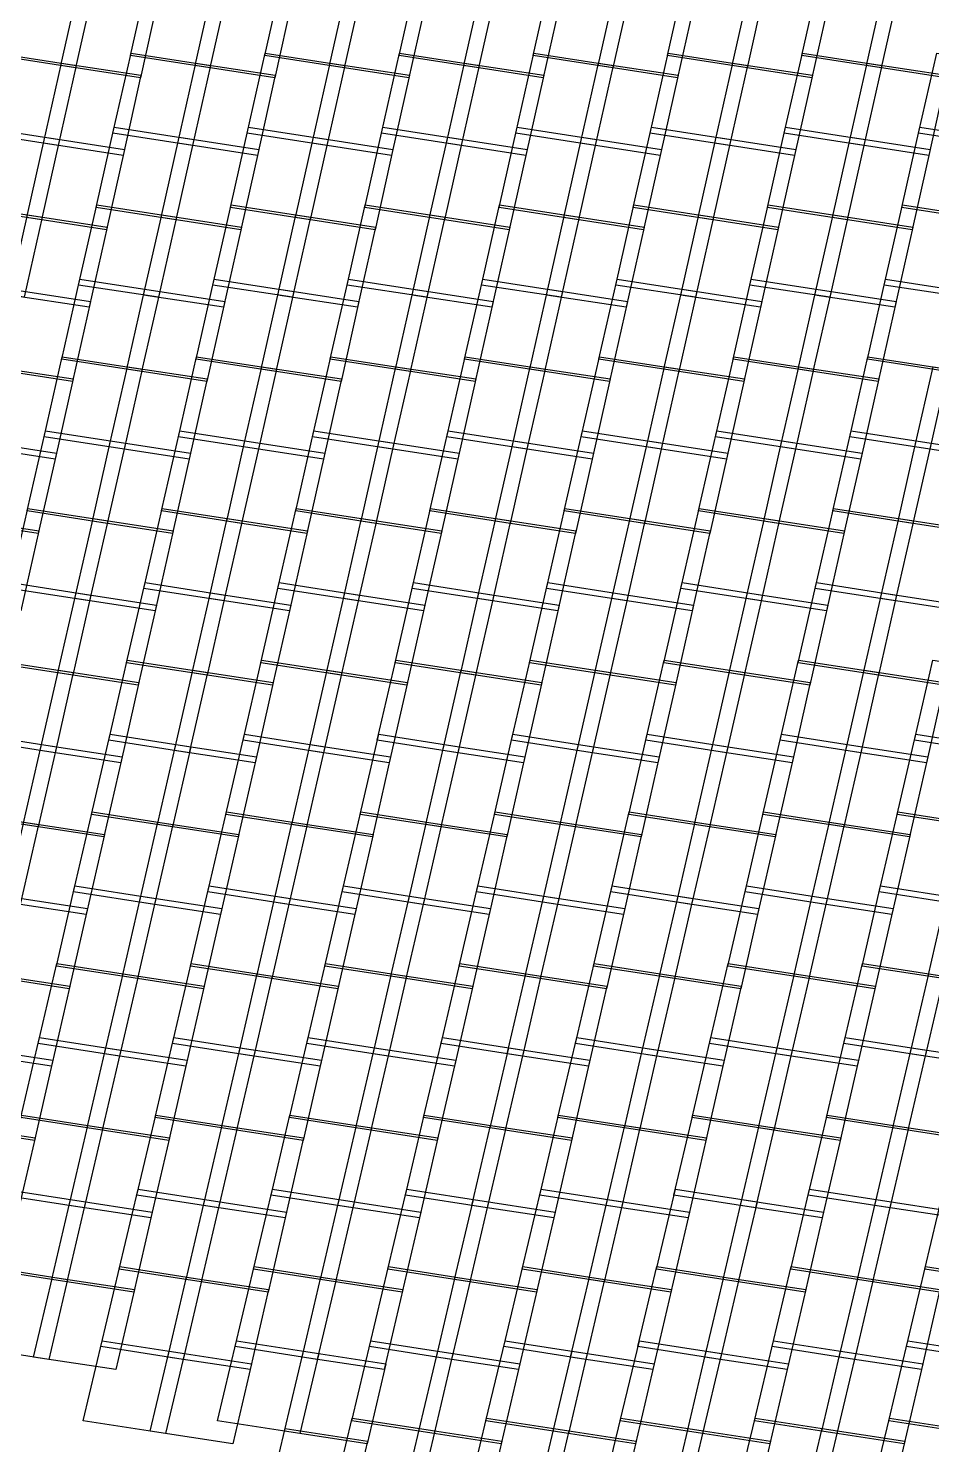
# Model space of a CAD drawing. Header units: metres. Extents: x -83.3 to -29.5, y -56.4 to 14.4.
# Drawn here: x -74.63 to -67.53, y -16.82 to -5.68 of the extents above; entities that cross this region are included whole.
import ezdxf

# ---------------------------------------------------------------- set-up
doc = ezdxf.new("R2010")
doc.units = ezdxf.units.M

msp = doc.modelspace()

# ---------------------------------------------------------------- linework, layer by layer
at = {"layer": 'Layer__irs_1c_south_america_shp'}
for points in [[(-74.74411, -5.26332), (-74.12, -5.35965), (-74.26111, -5.98979), (-74.88586, -5.89333), (-74.74411, -5.26332)], [(-74.23535, -5.34189), (-73.61108, -5.43769), (-73.75168, -6.06788), (-74.37662, -5.97201), (-74.23535, -5.34189)], [(-73.68838, -5.26332), (-73.06427, -5.35965), (-73.20538, -5.98979), (-73.83014, -5.89333), (-73.68838, -5.26332)], [(-73.17963, -5.34189), (-72.55536, -5.43769), (-72.69595, -6.06788), (-73.32089, -5.97201), (-73.17963, -5.34189)], [(-72.63266, -5.26332), (-72.00854, -5.35965), (-72.14966, -5.98979), (-72.77441, -5.89333), (-72.63266, -5.26332)], [(-72.1239, -5.34189), (-71.49963, -5.43769), (-71.64023, -6.06788), (-72.26517, -5.97201), (-72.1239, -5.34189)], [(-71.57693, -5.26332), (-70.95282, -5.35965), (-71.09393, -5.98979), (-71.71869, -5.89333), (-71.57693, -5.26332)], [(-71.06818, -5.34189), (-70.44391, -5.43769), (-70.5845, -6.06788), (-71.20944, -5.97201), (-71.06818, -5.34189)], [(-70.52121, -5.26332), (-69.89709, -5.35965), (-70.03821, -5.98979), (-70.66296, -5.89333), (-70.52121, -5.26332)], [(-70.01245, -5.34189), (-69.38818, -5.43769), (-69.52878, -6.06788), (-70.15372, -5.97201), (-70.01245, -5.34189)], [(-69.46552, -5.26332), (-68.8414, -5.35965), (-68.98251, -5.98979), (-69.60727, -5.89333), (-69.46552, -5.26332)], [(-68.95676, -5.34189), (-68.33249, -5.43769), (-68.47308, -6.06788), (-69.09802, -5.97201), (-68.95676, -5.34189)], [(-68.40979, -5.26332), (-67.78567, -5.35965), (-67.92679, -5.98979), (-68.55154, -5.89333), (-68.40979, -5.26332)], [(-67.90103, -5.34189), (-67.27676, -5.43769), (-67.41736, -6.06788), (-68.0423, -5.97201), (-67.90103, -5.34189)], [(-74.88141, -5.87348), (-74.25668, -5.96993), (-74.39804, -6.60005), (-75.0235, -6.50346), (-74.88141, -5.87348)], [(-73.82568, -5.87348), (-73.20096, -5.96993), (-73.34232, -6.60005), (-73.96777, -6.50346), (-73.82568, -5.87348)], [(-72.76996, -5.87348), (-72.14523, -5.96993), (-72.28659, -6.60005), (-72.91205, -6.50346), (-72.76996, -5.87348)], [(-71.71423, -5.87348), (-71.08951, -5.96993), (-71.23087, -6.60005), (-71.85632, -6.50346), (-71.71423, -5.87348)], [(-70.65851, -5.87348), (-70.03378, -5.96993), (-70.17514, -6.60005), (-70.8006, -6.50346), (-70.65851, -5.87348)], [(-69.60281, -5.87348), (-68.97809, -5.96993), (-69.11945, -6.60005), (-69.7449, -6.50346), (-69.60281, -5.87348)], [(-68.54709, -5.87348), (-67.92236, -5.96993), (-68.06372, -6.60005), (-68.68918, -6.50346), (-68.54709, -5.87348)], [(-67.49136, -5.87348), (-66.86664, -5.96993), (-67.008, -6.60005), (-67.63345, -6.50346), (-67.49136, -5.87348)], [(-74.37216, -5.95215), (-73.74722, -6.04803), (-73.888, -6.67821), (-74.51364, -6.58226), (-74.37216, -5.95215)], [(-73.31644, -5.95215), (-72.6915, -6.04803), (-72.83228, -6.67821), (-73.45792, -6.58226), (-73.31644, -5.95215)], [(-72.26071, -5.95215), (-71.63577, -6.04803), (-71.77655, -6.67821), (-72.40219, -6.58226), (-72.26071, -5.95215)], [(-71.20499, -5.95215), (-70.58005, -6.04803), (-70.72083, -6.67821), (-71.34647, -6.58226), (-71.20499, -5.95215)], [(-70.14926, -5.95215), (-69.52432, -6.04803), (-69.6651, -6.67821), (-70.29074, -6.58226), (-70.14926, -5.95215)], [(-69.09357, -5.95215), (-68.46863, -6.04803), (-68.60941, -6.67821), (-69.23505, -6.58226), (-69.09357, -5.95215)], [(-68.03784, -5.95215), (-67.4129, -6.04803), (-67.55368, -6.67821), (-68.17932, -6.58226), (-68.03784, -5.95215)], [(-75.013, -6.45706), (-74.3876, -6.55363), (-74.52917, -7.18373), (-75.15536, -7.087), (-75.013, -6.45706)], [(-73.95728, -6.45706), (-73.33188, -6.55363), (-73.47345, -7.18373), (-74.09964, -7.087), (-73.95728, -6.45706)], [(-72.90155, -6.45706), (-72.27615, -6.55363), (-72.41772, -7.18373), (-73.04391, -7.087), (-72.90155, -6.45706)], [(-71.84583, -6.45706), (-71.22043, -6.55363), (-71.362, -7.18373), (-71.98819, -7.087), (-71.84583, -6.45706)], [(-70.7901, -6.45706), (-70.1647, -6.55363), (-70.30627, -7.18373), (-70.93246, -7.087), (-70.7901, -6.45706)], [(-69.73441, -6.45706), (-69.10901, -6.55363), (-69.25058, -7.18373), (-69.87677, -7.087), (-69.73441, -6.45706)], [(-68.67868, -6.45706), (-68.05328, -6.55363), (-68.19485, -7.18373), (-68.82104, -7.087), (-68.67868, -6.45706)], [(-67.62296, -6.45706), (-66.99756, -6.55363), (-67.13913, -7.18373), (-67.76532, -7.087), (-67.62296, -6.45706)], [(-74.5032, -6.53584), (-73.87759, -6.6318), (-74.01852, -7.26195), (-74.64493, -7.16592), (-74.5032, -6.53584)], [(-73.44748, -6.53584), (-72.82187, -6.6318), (-72.9628, -7.26195), (-73.5892, -7.16592), (-73.44748, -6.53584)], [(-72.39175, -6.53584), (-71.76614, -6.6318), (-71.90707, -7.26195), (-72.53348, -7.16592), (-72.39175, -6.53584)], [(-71.33603, -6.53584), (-70.71042, -6.6318), (-70.85135, -7.26195), (-71.47775, -7.16592), (-71.33603, -6.53584)], [(-70.2803, -6.53584), (-69.65469, -6.6318), (-69.79562, -7.26195), (-70.42203, -7.16592), (-70.2803, -6.53584)], [(-69.22461, -6.53584), (-68.599, -6.6318), (-68.73993, -7.26195), (-69.36633, -7.16592), (-69.22461, -6.53584)], [(-68.16888, -6.53584), (-67.54327, -6.6318), (-67.6842, -7.26195), (-68.31061, -7.16592), (-68.16888, -6.53584)], [(-75.15088, -7.06714), (-74.52472, -7.16387), (-74.6665, -7.7939), (-75.29352, -7.69701), (-75.15088, -7.06714)], [(-74.09515, -7.06714), (-73.46899, -7.16387), (-73.61078, -7.7939), (-74.23779, -7.69701), (-74.09515, -7.06714)], [(-73.03943, -7.06714), (-72.41327, -7.16387), (-72.55505, -7.7939), (-73.18207, -7.69701), (-73.03943, -7.06714)], [(-71.9837, -7.06714), (-71.35754, -7.16387), (-71.49933, -7.7939), (-72.12634, -7.69701), (-71.9837, -7.06714)], [(-70.92798, -7.06714), (-70.30182, -7.16387), (-70.4436, -7.7939), (-71.07062, -7.69701), (-70.92798, -7.06714)], [(-69.87228, -7.06714), (-69.24612, -7.16387), (-69.38791, -7.7939), (-70.01492, -7.69701), (-69.87228, -7.06714)], [(-68.81656, -7.06714), (-68.1904, -7.16387), (-68.33218, -7.7939), (-68.9592, -7.69701), (-68.81656, -7.06714)], [(-67.76083, -7.06714), (-67.13467, -7.16387), (-67.27646, -7.7939), (-67.90347, -7.69701), (-67.76083, -7.06714)], [(-74.64044, -7.14606), (-74.01407, -7.24209), (-74.15515, -7.8722), (-74.78241, -7.77606), (-74.64044, -7.14606)], [(-73.58472, -7.14606), (-72.95834, -7.24209), (-73.09943, -7.8722), (-73.72668, -7.77606), (-73.58472, -7.14606)], [(-72.52899, -7.14606), (-71.90262, -7.24209), (-72.0437, -7.8722), (-72.67096, -7.77606), (-72.52899, -7.14606)], [(-71.47327, -7.14606), (-70.84689, -7.24209), (-70.98798, -7.8722), (-71.61523, -7.77606), (-71.47327, -7.14606)], [(-70.41754, -7.14606), (-69.79117, -7.24209), (-69.93225, -7.8722), (-70.55951, -7.77606), (-70.41754, -7.14606)], [(-69.36185, -7.14606), (-68.73547, -7.24209), (-68.87656, -7.8722), (-69.50381, -7.77606), (-69.36185, -7.14606)], [(-68.30612, -7.14606), (-67.67975, -7.24209), (-67.82083, -7.8722), (-68.44809, -7.77606), (-68.30612, -7.14606)], [(-74.22729, -7.65062), (-73.60034, -7.74749), (-73.7424, -8.3775), (-74.3703, -8.28044), (-74.22729, -7.65062)], [(-73.17157, -7.65062), (-72.54462, -7.74749), (-72.68668, -8.3775), (-73.31458, -8.28044), (-73.17157, -7.65062)], [(-72.11584, -7.65062), (-71.48889, -7.74749), (-71.63095, -8.3775), (-72.25885, -8.28044), (-72.11584, -7.65062)], [(-71.06012, -7.65062), (-70.43317, -7.74749), (-70.57523, -8.3775), (-71.20312, -8.28044), (-71.06012, -7.65062)], [(-70.00442, -7.65062), (-69.37747, -7.74749), (-69.51953, -8.3775), (-70.14743, -8.28044), (-70.00442, -7.65062)], [(-68.9487, -7.65062), (-68.32175, -7.74749), (-68.46381, -8.3775), (-69.09171, -8.28044), (-68.9487, -7.65062)], [(-67.89297, -7.65062), (-67.26602, -7.74749), (-67.40808, -8.3775), (-68.03598, -8.28044), (-67.89297, -7.65062)], [(-74.77197, -7.72965), (-74.14478, -7.82579), (-74.28604, -8.45588), (-74.91422, -8.35963), (-74.77197, -7.72965)], [(-73.71625, -7.72965), (-73.08905, -7.82579), (-73.23032, -8.45588), (-73.85849, -8.35963), (-73.71625, -7.72965)], [(-72.66052, -7.72965), (-72.03333, -7.82579), (-72.17459, -8.45588), (-72.80276, -8.35963), (-72.66052, -7.72965)], [(-71.6048, -7.72965), (-70.9776, -7.82579), (-71.11887, -8.45588), (-71.74704, -8.35963), (-71.6048, -7.72965)], [(-70.54907, -7.72965), (-69.92187, -7.82579), (-70.06314, -8.45588), (-70.69131, -8.35963), (-70.54907, -7.72965)], [(-69.49338, -7.72965), (-68.86618, -7.82579), (-69.00745, -8.45588), (-69.63562, -8.35963), (-69.49338, -7.72965)], [(-68.43765, -7.72965), (-67.81046, -7.82579), (-67.95172, -8.45588), (-68.57989, -8.35963), (-68.43765, -7.72965)], [(-74.9097, -8.33978), (-74.28159, -8.43603), (-74.42313, -9.06607), (-75.05228, -8.96969), (-74.9097, -8.33978)], [(-74.36578, -8.2606), (-73.73791, -8.35764), (-73.88028, -8.98758), (-74.50916, -8.89036), (-74.36578, -8.2606)], [(-73.85397, -8.33978), (-73.22586, -8.43603), (-73.3674, -9.06607), (-73.99655, -8.96969), (-73.85397, -8.33978)], [(-73.31006, -8.2606), (-72.68219, -8.35764), (-72.82455, -8.98758), (-73.45343, -8.89036), (-73.31006, -8.2606)], [(-72.79825, -8.33978), (-72.17014, -8.43603), (-72.31168, -9.06607), (-72.94083, -8.96969), (-72.79825, -8.33978)], [(-72.25433, -8.2606), (-71.62646, -8.35764), (-71.76883, -8.98758), (-72.39771, -8.89036), (-72.25433, -8.2606)], [(-71.74252, -8.33978), (-71.11441, -8.43603), (-71.25595, -9.06607), (-71.8851, -8.96969), (-71.74252, -8.33978)], [(-71.19861, -8.2606), (-70.57074, -8.35764), (-70.7131, -8.98758), (-71.34198, -8.89036), (-71.19861, -8.2606)], [(-70.6868, -8.33978), (-70.05869, -8.43603), (-70.20023, -9.06607), (-70.82938, -8.96969), (-70.6868, -8.33978)], [(-70.14291, -8.2606), (-69.51505, -8.35764), (-69.65741, -8.98758), (-70.28629, -8.89036), (-70.14291, -8.2606)], [(-69.6311, -8.33978), (-69.00299, -8.43603), (-69.14453, -9.06607), (-69.77368, -8.96969), (-69.6311, -8.33978)], [(-69.08719, -8.2606), (-68.45932, -8.35764), (-68.60168, -8.98758), (-69.23056, -8.89036), (-69.08719, -8.2606)], [(-68.57538, -8.33978), (-67.94727, -8.43603), (-68.08881, -9.06607), (-68.71796, -8.96969), (-68.57538, -8.33978)], [(-68.03146, -8.2606), (-67.40359, -8.35764), (-67.54596, -8.98758), (-68.17484, -8.89036), (-68.03146, -8.2606)], [(-67.51965, -8.33978), (-66.89154, -8.43603), (-67.03308, -9.06607), (-67.66223, -8.96969), (-67.51965, -8.33978)], [(-74.49857, -8.84396), (-73.86978, -8.94118), (-74.01245, -9.57109), (-74.64233, -9.47367), (-74.49857, -8.84396)], [(-73.44284, -8.84396), (-72.81406, -8.94118), (-72.95673, -9.57109), (-73.58661, -9.47367), (-73.44284, -8.84396)], [(-72.38712, -8.84396), (-71.75833, -8.94118), (-71.901, -9.57109), (-72.53088, -9.47367), (-72.38712, -8.84396)], [(-71.33139, -8.84396), (-70.70261, -8.94118), (-70.84528, -9.57109), (-71.47516, -9.47367), (-71.33139, -8.84396)], [(-70.2757, -8.84396), (-69.64691, -8.94118), (-69.78958, -9.57109), (-70.41946, -9.47367), (-70.2757, -8.84396)], [(-69.21997, -8.84396), (-68.59119, -8.94118), (-68.73386, -9.57109), (-69.36374, -9.47367), (-69.21997, -8.84396)], [(-68.16425, -8.84396), (-67.53546, -8.94118), (-67.67813, -9.57109), (-68.30801, -9.47367), (-68.16425, -8.84396)], [(-75.04175, -8.92329), (-74.41269, -9.01965), (-74.55447, -9.64966), (-75.18463, -9.55317), (-75.04175, -8.92329)], [(-73.98602, -8.92329), (-73.35696, -9.01965), (-73.49875, -9.64966), (-74.12891, -9.55317), (-73.98602, -8.92329)], [(-72.9303, -8.92329), (-72.30124, -9.01965), (-72.44302, -9.64966), (-73.07318, -9.55317), (-72.9303, -8.92329)], [(-71.87457, -8.92329), (-71.24551, -9.01965), (-71.3873, -9.64966), (-72.01746, -9.55317), (-71.87457, -8.92329)], [(-70.81885, -8.92329), (-70.18979, -9.01965), (-70.33157, -9.64966), (-70.96173, -9.55317), (-70.81885, -8.92329)], [(-69.76315, -8.92329), (-69.13409, -9.01965), (-69.27588, -9.64966), (-69.90604, -9.55317), (-69.76315, -8.92329)], [(-68.70743, -8.92329), (-68.07837, -9.01965), (-68.22015, -9.64966), (-68.85031, -9.55317), (-68.70743, -8.92329)], [(-67.6517, -8.92329), (-67.02264, -9.01965), (-67.16443, -9.64966), (-67.79459, -9.55317), (-67.6517, -8.92329)], [(-74.63779, -9.45383), (-74.00797, -9.55124), (-74.15097, -10.18108), (-74.78195, -10.08346), (-74.63779, -9.45383)], [(-73.58206, -9.45383), (-72.95224, -9.55124), (-73.09525, -10.18108), (-73.72623, -10.08346), (-73.58206, -9.45383)], [(-72.52634, -9.45383), (-71.89651, -9.55124), (-72.03952, -10.18108), (-72.6705, -10.08346), (-72.52634, -9.45383)], [(-71.47061, -9.45383), (-70.84079, -9.55124), (-70.9838, -10.18108), (-71.61478, -10.08346), (-71.47061, -9.45383)], [(-70.41492, -9.45383), (-69.7851, -9.55124), (-69.9281, -10.18108), (-70.55908, -10.08346), (-70.41492, -9.45383)], [(-69.35919, -9.45383), (-68.72937, -9.55124), (-68.87238, -10.18108), (-69.50336, -10.08346), (-69.35919, -9.45383)], [(-68.30347, -9.45383), (-67.67364, -9.55124), (-67.81665, -10.18108), (-68.44763, -10.08346), (-68.30347, -9.45383)], [(-75.18011, -9.53332), (-74.55002, -9.62981), (-74.69205, -10.25976), (-75.32333, -10.16313), (-75.18011, -9.53332)], [(-74.12439, -9.53332), (-73.49429, -9.62981), (-73.63632, -10.25976), (-74.26761, -10.16313), (-74.12439, -9.53332)], [(-73.06866, -9.53332), (-72.43857, -9.62981), (-72.5806, -10.25976), (-73.21188, -10.16313), (-73.06866, -9.53332)], [(-72.01294, -9.53332), (-71.38284, -9.62981), (-71.52487, -10.25976), (-72.15616, -10.16313), (-72.01294, -9.53332)], [(-70.95721, -9.53332), (-70.32712, -9.62981), (-70.46915, -10.25976), (-71.10043, -10.16313), (-70.95721, -9.53332)], [(-69.90152, -9.53332), (-69.27142, -9.62981), (-69.41345, -10.25976), (-70.04474, -10.16313), (-69.90152, -9.53332)], [(-68.84579, -9.53332), (-68.2157, -9.62981), (-68.35773, -10.25976), (-68.98901, -10.16313), (-68.84579, -9.53332)], [(-67.79007, -9.53332), (-67.15997, -9.62981), (-67.302, -10.25976), (-67.93329, -10.16313), (-67.79007, -9.53332)], [(-74.77133, -10.03709), (-74.14044, -10.13469), (-74.28378, -10.76448), (-74.91589, -10.66665), (-74.77133, -10.03709)], [(-74.25708, -10.11674), (-73.62585, -10.21336), (-73.76819, -10.84327), (-74.40063, -10.7465), (-74.25708, -10.11674)], [(-73.71561, -10.03709), (-73.08472, -10.13469), (-73.22806, -10.76448), (-73.86017, -10.66665), (-73.71561, -10.03709)], [(-73.20135, -10.11674), (-72.57013, -10.21336), (-72.71246, -10.84327), (-73.34491, -10.7465), (-73.20135, -10.11674)], [(-72.65988, -10.03709), (-72.02899, -10.13469), (-72.17233, -10.76448), (-72.80444, -10.66665), (-72.65988, -10.03709)], [(-72.14563, -10.11674), (-71.5144, -10.21336), (-71.65674, -10.84327), (-72.28918, -10.7465), (-72.14563, -10.11674)], [(-71.60416, -10.03709), (-70.97327, -10.13469), (-71.11661, -10.76448), (-71.74872, -10.66665), (-71.60416, -10.03709)], [(-71.0899, -10.11674), (-70.45868, -10.21336), (-70.60101, -10.84327), (-71.23346, -10.7465), (-71.0899, -10.11674)], [(-70.54846, -10.03709), (-69.91757, -10.13469), (-70.06091, -10.76448), (-70.69302, -10.66665), (-70.54846, -10.03709)], [(-70.03421, -10.11674), (-69.40298, -10.21336), (-69.54532, -10.84327), (-70.17776, -10.7465), (-70.03421, -10.11674)], [(-69.49274, -10.03709), (-68.86185, -10.13469), (-69.00519, -10.76448), (-69.6373, -10.66665), (-69.49274, -10.03709)], [(-68.97849, -10.11674), (-68.34726, -10.21336), (-68.48959, -10.84327), (-69.12204, -10.7465), (-68.97849, -10.11674)], [(-68.43701, -10.03709), (-67.80612, -10.13469), (-67.94946, -10.76448), (-68.58157, -10.66665), (-68.43701, -10.03709)], [(-67.92276, -10.11674), (-67.29153, -10.21336), (-67.43387, -10.84327), (-68.06631, -10.7465), (-67.92276, -10.11674)], [(-74.91132, -10.64682), (-74.27924, -10.74463), (-74.423, -11.37435), (-75.0564, -11.27631), (-74.91132, -10.64682)], [(-73.85559, -10.64682), (-73.22351, -10.74463), (-73.36728, -11.37435), (-74.00067, -11.27631), (-73.85559, -10.64682)], [(-72.79987, -10.64682), (-72.16779, -10.74463), (-72.31155, -11.37435), (-72.94495, -11.27631), (-72.79987, -10.64682)], [(-71.74414, -10.64682), (-71.11206, -10.74463), (-71.25583, -11.37435), (-71.88922, -11.27631), (-71.74414, -10.64682)], [(-70.68845, -10.64682), (-70.05637, -10.74463), (-70.20013, -11.37435), (-70.83353, -11.27631), (-70.68845, -10.64682)], [(-69.63272, -10.64682), (-69.00064, -10.74463), (-69.14441, -11.37435), (-69.7778, -11.27631), (-69.63272, -10.64682)], [(-68.577, -10.64682), (-67.94492, -10.74463), (-68.08868, -11.37435), (-68.72208, -11.27631), (-68.577, -10.64682)], [(-67.52127, -10.64682), (-66.88919, -10.74463), (-67.03296, -11.37435), (-67.66635, -11.27631), (-67.52127, -10.64682)], [(-74.39612, -10.72665), (-73.7637, -10.82343), (-73.9064, -11.45328), (-74.5401, -11.35633), (-74.39612, -10.72665)], [(-73.34039, -10.72665), (-72.70798, -10.82343), (-72.85068, -11.45328), (-73.48437, -11.35633), (-73.34039, -10.72665)], [(-72.28467, -10.72665), (-71.65225, -10.82343), (-71.79495, -11.45328), (-72.42865, -11.35633), (-72.28467, -10.72665)], [(-71.22894, -10.72665), (-70.59653, -10.82343), (-70.73923, -11.45328), (-71.37292, -11.35633), (-71.22894, -10.72665)], [(-70.17325, -10.72665), (-69.54083, -10.82343), (-69.68353, -11.45328), (-70.31723, -11.35633), (-70.17325, -10.72665)], [(-69.11752, -10.72665), (-68.48511, -10.82343), (-68.62781, -11.45328), (-69.26151, -11.35633), (-69.11752, -10.72665)], [(-68.0618, -10.72665), (-67.42938, -10.82343), (-67.57208, -11.45328), (-68.20578, -11.35633), (-68.0618, -10.72665)], [(-75.04568, -11.22996), (-74.41241, -11.32799), (-74.55655, -11.95765), (-75.19122, -11.85937), (-75.04568, -11.22996)], [(-73.98996, -11.22996), (-73.35669, -11.32799), (-73.50082, -11.95765), (-74.1355, -11.85937), (-73.98996, -11.22996)], [(-72.93423, -11.22996), (-72.30096, -11.32799), (-72.4451, -11.95765), (-73.07977, -11.85937), (-72.93423, -11.22996)], [(-71.87851, -11.22996), (-71.24524, -11.32799), (-71.38937, -11.95765), (-72.02405, -11.85937), (-71.87851, -11.22996)], [(-70.82281, -11.22996), (-70.18954, -11.32799), (-70.33368, -11.95765), (-70.96835, -11.85937), (-70.82281, -11.22996)], [(-69.76709, -11.22996), (-69.13382, -11.32799), (-69.27795, -11.95765), (-69.91263, -11.85937), (-69.76709, -11.22996)], [(-68.71136, -11.22996), (-68.07809, -11.32799), (-68.22223, -11.95765), (-68.8569, -11.85937), (-68.71136, -11.22996)], [(-67.65564, -11.22996), (-67.02237, -11.32799), (-67.1665, -11.95765), (-67.80118, -11.85937), (-67.65564, -11.22996)], [(-74.52948, -11.30997), (-73.89587, -11.40691), (-74.03888, -12.03671), (-74.67389, -11.9396), (-74.52948, -11.30997)], [(-73.47375, -11.30997), (-72.84015, -11.40691), (-72.98315, -12.03671), (-73.61816, -11.9396), (-73.47375, -11.30997)], [(-72.41803, -11.30997), (-71.78442, -11.40691), (-71.92743, -12.03671), (-72.56244, -11.9396), (-72.41803, -11.30997)], [(-71.3623, -11.30997), (-70.7287, -11.40691), (-70.8717, -12.03671), (-71.50671, -11.9396), (-71.3623, -11.30997)], [(-70.30661, -11.30997), (-69.673, -11.40691), (-69.81601, -12.03671), (-70.45102, -11.9396), (-70.30661, -11.30997)], [(-69.25088, -11.30997), (-68.61728, -11.40691), (-68.76028, -12.03671), (-69.39529, -11.9396), (-69.25088, -11.30997)], [(-68.19516, -11.30997), (-67.56155, -11.40691), (-67.70456, -12.03671), (-68.33957, -11.9396), (-68.19516, -11.30997)], [(-75.18661, -11.83954), (-74.55203, -11.93781), (-74.69659, -12.56739), (-75.33261, -12.46887), (-75.18661, -11.83954)], [(-74.13089, -11.83954), (-73.49631, -11.93781), (-73.64087, -12.56739), (-74.27689, -12.46887), (-74.13089, -11.83954)], [(-73.07516, -11.83954), (-72.44058, -11.93781), (-72.58514, -12.56739), (-73.22116, -12.46887), (-73.07516, -11.83954)], [(-72.01944, -11.83954), (-71.38486, -11.93781), (-71.52942, -12.56739), (-72.16544, -12.46887), (-72.01944, -11.83954)], [(-70.96375, -11.83954), (-70.32916, -11.93781), (-70.47372, -12.56739), (-71.10974, -12.46887), (-70.96375, -11.83954)], [(-69.90802, -11.83954), (-69.27344, -11.93781), (-69.418, -12.56739), (-70.05402, -12.46887), (-69.90802, -11.83954)], [(-68.85229, -11.83954), (-68.21771, -11.93781), (-68.36227, -12.56739), (-68.99829, -12.46887), (-68.85229, -11.83954)], [(-67.79657, -11.83954), (-67.16199, -11.93781), (-67.30655, -12.56739), (-67.94257, -12.46887), (-67.79657, -11.83954)], [(-74.66934, -11.91976), (-74.03436, -12.01686), (-74.17773, -12.64659), (-74.81418, -12.54929), (-74.66934, -11.91976)], [(-73.61362, -11.91976), (-72.97864, -12.01686), (-73.12201, -12.64659), (-73.75845, -12.54929), (-73.61362, -11.91976)], [(-72.55789, -11.91976), (-71.92291, -12.01686), (-72.06628, -12.64659), (-72.70273, -12.54929), (-72.55789, -11.91976)], [(-71.50217, -11.91976), (-70.86719, -12.01686), (-71.01056, -12.64659), (-71.647, -12.54929), (-71.50217, -11.91976)], [(-70.44647, -11.91976), (-69.81149, -12.01686), (-69.95486, -12.64659), (-70.59131, -12.54929), (-70.44647, -11.91976)], [(-69.39075, -11.91976), (-68.75577, -12.01686), (-68.89914, -12.64659), (-69.53558, -12.54929), (-69.39075, -11.91976)], [(-68.33502, -11.91976), (-67.70004, -12.01686), (-67.84341, -12.64659), (-68.47986, -12.54929), (-68.33502, -11.91976)], [(-74.26614, -12.42253), (-73.63019, -12.52103), (-73.77521, -13.15055), (-74.41269, -13.05178), (-74.26614, -12.42253)], [(-73.21042, -12.42253), (-72.57446, -12.52103), (-72.71948, -13.15055), (-73.35696, -13.05178), (-73.21042, -12.42253)], [(-72.15469, -12.42253), (-71.51874, -12.52103), (-71.66376, -13.15055), (-72.30124, -13.05178), (-72.15469, -12.42253)], [(-71.099, -12.42253), (-70.46304, -12.52103), (-70.60806, -13.15055), (-71.24554, -13.05178), (-71.099, -12.42253)], [(-70.04327, -12.42253), (-69.40732, -12.52103), (-69.55234, -13.15055), (-70.18982, -13.05178), (-70.04327, -12.42253)], [(-68.98755, -12.42253), (-68.35159, -12.52103), (-68.49661, -13.15055), (-69.13409, -13.05178), (-68.98755, -12.42253)], [(-67.93182, -12.42253), (-67.29587, -12.52103), (-67.44089, -13.15055), (-68.07837, -13.05178), (-67.93182, -12.42253)], [(-74.8035, -12.50293), (-74.16718, -12.60023), (-74.31091, -13.22991), (-74.94879, -13.13241), (-74.8035, -12.50293)], [(-73.74777, -12.50293), (-73.11145, -12.60023), (-73.25519, -13.22991), (-73.89307, -13.13241), (-73.74777, -12.50293)], [(-72.69205, -12.50293), (-72.05573, -12.60023), (-72.19946, -13.22991), (-72.83734, -13.13241), (-72.69205, -12.50293)], [(-71.63632, -12.50293), (-71, -12.60023), (-71.14374, -13.22991), (-71.78162, -13.13241), (-71.63632, -12.50293)], [(-70.58063, -12.50293), (-69.94431, -12.60023), (-70.08804, -13.22991), (-70.72592, -13.13241), (-70.58063, -12.50293)], [(-69.5249, -12.50293), (-68.88858, -12.60023), (-69.03232, -13.22991), (-69.6702, -13.13241), (-69.5249, -12.50293)], [(-68.46918, -12.50293), (-67.83286, -12.60023), (-67.97659, -13.22991), (-68.61447, -13.13241), (-68.46918, -12.50293)], [(-67.41345, -12.50293), (-66.77713, -12.60023), (-66.92087, -13.22991), (-67.55875, -13.13241), (-67.41345, -12.50293)], [(-74.94421, -13.11258), (-74.3064, -13.21006), (-74.45059, -13.83967), (-75.09003, -13.74196), (-74.94421, -13.11258)], [(-74.40805, -13.03195), (-73.77063, -13.13071), (-73.91614, -13.76015), (-74.55518, -13.66111), (-74.40805, -13.03195)], [(-73.88849, -13.11258), (-73.25067, -13.21006), (-73.39487, -13.83967), (-74.0343, -13.74196), (-73.88849, -13.11258)], [(-73.35233, -13.03195), (-72.7149, -13.13071), (-72.86041, -13.76015), (-73.49945, -13.66111), (-73.35233, -13.03195)], [(-72.83276, -13.11258), (-72.19495, -13.21006), (-72.33914, -13.83967), (-72.97858, -13.74196), (-72.83276, -13.11258)], [(-72.2966, -13.03195), (-71.65918, -13.13071), (-71.80469, -13.76015), (-72.44373, -13.66111), (-72.2966, -13.03195)], [(-71.77704, -13.11258), (-71.13922, -13.21006), (-71.28342, -13.83967), (-71.92285, -13.74196), (-71.77704, -13.11258)], [(-71.24091, -13.03195), (-70.60349, -13.13071), (-70.74899, -13.76015), (-71.38803, -13.66111), (-71.24091, -13.03195)], [(-70.72134, -13.11258), (-70.08353, -13.21006), (-70.22772, -13.83967), (-70.86716, -13.74196), (-70.72134, -13.11258)], [(-70.18518, -13.03195), (-69.54776, -13.13071), (-69.69327, -13.76015), (-70.33231, -13.66111), (-70.18518, -13.03195)], [(-69.66562, -13.11258), (-69.0278, -13.21006), (-69.172, -13.83967), (-69.81143, -13.74196), (-69.66562, -13.11258)], [(-69.12946, -13.03195), (-68.49203, -13.13071), (-68.63754, -13.76015), (-69.27658, -13.66111), (-69.12946, -13.03195)], [(-68.60989, -13.11258), (-67.97208, -13.21006), (-68.11627, -13.83967), (-68.75571, -13.74196), (-68.60989, -13.11258)], [(-68.07373, -13.03195), (-67.43631, -13.13071), (-67.58182, -13.76015), (-68.22086, -13.66111), (-68.07373, -13.03195)], [(-67.55417, -13.11258), (-66.91635, -13.21006), (-67.06055, -13.83967), (-67.69998, -13.74196), (-67.55417, -13.11258)], [(-75.07925, -13.69562), (-74.43991, -13.79331), (-74.58456, -14.42284), (-75.22556, -14.32493), (-75.07925, -13.69562)], [(-74.54428, -13.61478), (-73.9054, -13.71379), (-74.05142, -14.34316), (-74.69199, -14.24385), (-74.54428, -13.61478)], [(-74.02353, -13.69562), (-73.38419, -13.79331), (-73.52884, -14.42284), (-74.16983, -14.32493), (-74.02353, -13.69562)], [(-73.48856, -13.61478), (-72.84967, -13.71379), (-72.9957, -14.34316), (-73.63626, -14.24385), (-73.48856, -13.61478)], [(-72.9678, -13.69562), (-72.32846, -13.79331), (-72.47311, -14.42284), (-73.11411, -14.32493), (-72.9678, -13.69562)], [(-72.43283, -13.61478), (-71.79395, -13.71379), (-71.93997, -14.34316), (-72.58054, -14.24385), (-72.43283, -13.61478)], [(-71.91208, -13.69562), (-71.27274, -13.79331), (-71.41739, -14.42284), (-72.05838, -14.32493), (-71.91208, -13.69562)], [(-71.37714, -13.61478), (-70.73825, -13.71379), (-70.88428, -14.34316), (-71.52484, -14.24385), (-71.37714, -13.61478)], [(-70.85638, -13.69562), (-70.21704, -13.79331), (-70.36169, -14.42284), (-71.00269, -14.32493), (-70.85638, -13.69562)], [(-70.32141, -13.61478), (-69.68253, -13.71379), (-69.82855, -14.34316), (-70.46912, -14.24385), (-70.32141, -13.61478)], [(-69.80066, -13.69562), (-69.16132, -13.79331), (-69.30597, -14.42284), (-69.94696, -14.32493), (-69.80066, -13.69562)], [(-69.26569, -13.61478), (-68.6268, -13.71379), (-68.77283, -14.34316), (-69.41339, -14.24385), (-69.26569, -13.61478)], [(-68.74493, -13.69562), (-68.10559, -13.79331), (-68.25024, -14.42284), (-68.89124, -14.32493), (-68.74493, -13.69562)], [(-68.20996, -13.61478), (-67.57108, -13.71379), (-67.7171, -14.34316), (-68.35767, -14.24385), (-68.20996, -13.61478)], [(-67.68921, -13.69562), (-67.04987, -13.79331), (-67.19452, -14.42284), (-67.83551, -14.32493), (-67.68921, -13.69562)], [(-74.68732, -14.22402), (-74.04681, -14.32333), (-74.19333, -14.95261), (-74.8356, -14.853), (-74.68732, -14.22402)], [(-73.63159, -14.22402), (-72.99109, -14.32333), (-73.1376, -14.95261), (-73.77988, -14.853), (-73.63159, -14.22402)], [(-72.57587, -14.22402), (-71.93536, -14.32333), (-72.08188, -14.95261), (-72.72415, -14.853), (-72.57587, -14.22402)], [(-71.52017, -14.22402), (-70.87967, -14.32333), (-71.02618, -14.95261), (-71.66846, -14.853), (-71.52017, -14.22402)], [(-70.46445, -14.22402), (-69.82394, -14.32333), (-69.97046, -14.95261), (-70.61273, -14.853), (-70.46445, -14.22402)], [(-69.40872, -14.22402), (-68.76822, -14.32333), (-68.91473, -14.95261), (-69.55701, -14.853), (-69.40872, -14.22402)], [(-68.353, -14.22402), (-67.71249, -14.32333), (-67.85901, -14.95261), (-68.50128, -14.853), (-68.353, -14.22402)], [(-75.22095, -14.3051), (-74.57999, -14.403), (-74.72507, -15.03248), (-75.3678, -14.93433), (-75.22095, -14.3051)], [(-74.16522, -14.3051), (-73.52426, -14.403), (-73.66934, -15.03248), (-74.31207, -14.93433), (-74.16522, -14.3051)], [(-73.1095, -14.3051), (-72.46854, -14.403), (-72.61362, -15.03248), (-73.25635, -14.93433), (-73.1095, -14.3051)], [(-72.05377, -14.3051), (-71.41281, -14.403), (-71.55789, -15.03248), (-72.20062, -14.93433), (-72.05377, -14.3051)], [(-70.99808, -14.3051), (-70.35712, -14.403), (-70.5022, -15.03248), (-71.14493, -14.93433), (-70.99808, -14.3051)], [(-69.94235, -14.3051), (-69.30139, -14.403), (-69.44647, -15.03248), (-70.0892, -14.93433), (-69.94235, -14.3051)], [(-68.88663, -14.3051), (-68.24567, -14.403), (-68.39075, -15.03248), (-69.03348, -14.93433), (-68.88663, -14.3051)], [(-67.8309, -14.3051), (-67.18994, -14.403), (-67.33502, -15.03248), (-67.97775, -14.93433), (-67.8309, -14.3051)], [(-74.82468, -14.80668), (-74.18253, -14.90627), (-74.32959, -15.53546), (-74.97357, -15.43556), (-74.82468, -14.80668)], [(-73.76895, -14.80668), (-73.1268, -14.90627), (-73.27386, -15.53546), (-73.91785, -15.43556), (-73.76895, -14.80668)], [(-72.71323, -14.80668), (-72.07108, -14.90627), (-72.21814, -15.53546), (-72.86212, -15.43556), (-72.71323, -14.80668)], [(-71.65753, -14.80668), (-71.01538, -14.90627), (-71.16245, -15.53546), (-71.80643, -15.43556), (-71.65753, -14.80668)], [(-70.60181, -14.80668), (-69.95966, -14.90627), (-70.10672, -15.53546), (-70.7507, -15.43556), (-70.60181, -14.80668)], [(-69.54608, -14.80668), (-68.90393, -14.90627), (-69.05099, -15.53546), (-69.69498, -15.43556), (-69.54608, -14.80668)], [(-68.49036, -14.80668), (-67.84821, -14.90627), (-67.99527, -15.53546), (-68.63925, -15.43556), (-68.49036, -14.80668)], [(-67.43466, -14.80668), (-66.79251, -14.90627), (-66.93958, -15.53546), (-67.58356, -15.43556), (-67.43466, -14.80668)], [(-74.30127, -14.888), (-73.65863, -14.98612), (-73.80417, -15.61551), (-74.44867, -15.51714), (-74.30127, -14.888)], [(-73.24554, -14.888), (-72.60291, -14.98612), (-72.74844, -15.61551), (-73.39294, -15.51714), (-73.24554, -14.888)], [(-72.18982, -14.888), (-71.54718, -14.98612), (-71.69272, -15.61551), (-72.33722, -15.51714), (-72.18982, -14.888)], [(-71.13412, -14.888), (-70.49149, -14.98612), (-70.63702, -15.61551), (-71.28152, -15.51714), (-71.13412, -14.888)], [(-70.0784, -14.888), (-69.43576, -14.98612), (-69.5813, -15.61551), (-70.2258, -15.51714), (-70.0784, -14.888)], [(-69.02267, -14.888), (-68.38004, -14.98612), (-68.52557, -15.61551), (-69.17007, -15.51714), (-69.02267, -14.888)], [(-67.96695, -14.888), (-67.32431, -14.98612), (-67.46985, -15.61551), (-68.11435, -15.51714), (-67.96695, -14.888)], [(-74.96887, -15.41574), (-74.32495, -15.51563), (-74.47263, -16.14475), (-75.11847, -16.04452), (-74.96887, -15.41574)], [(-73.91315, -15.41574), (-73.26923, -15.51563), (-73.4169, -16.14475), (-74.06274, -16.04452), (-73.91315, -15.41574)], [(-72.85742, -15.41574), (-72.2135, -15.51563), (-72.36118, -16.14475), (-73.00702, -16.04452), (-72.85742, -15.41574)], [(-71.80173, -15.41574), (-71.15781, -15.51563), (-71.30548, -16.14475), (-71.95132, -16.04452), (-71.80173, -15.41574)], [(-70.746, -15.41574), (-70.10208, -15.51563), (-70.24976, -16.14475), (-70.8956, -16.04452), (-70.746, -15.41574)], [(-69.69028, -15.41574), (-69.04636, -15.51563), (-69.19403, -16.14475), (-69.83987, -16.04452), (-69.69028, -15.41574)], [(-68.63455, -15.41574), (-67.99063, -15.51563), (-68.13831, -16.14475), (-68.78415, -16.04452), (-68.63455, -15.41574)], [(-67.57886, -15.41574), (-66.93494, -15.51563), (-67.08261, -16.14475), (-67.72845, -16.04452), (-67.57886, -15.41574)], [(-74.444, -15.49731), (-73.79959, -15.59568), (-73.94568, -16.225), (-74.59204, -16.12637), (-74.444, -15.49731)], [(-73.38828, -15.49731), (-72.74387, -15.59568), (-72.88995, -16.225), (-73.53632, -16.12637), (-73.38828, -15.49731)], [(-72.33255, -15.49731), (-71.68814, -15.59568), (-71.83423, -16.225), (-72.48059, -16.12637), (-72.33255, -15.49731)], [(-71.27686, -15.49731), (-70.63245, -15.59568), (-70.77853, -16.225), (-71.4249, -16.12637), (-71.27686, -15.49731)], [(-70.22113, -15.49731), (-69.57672, -15.59568), (-69.72281, -16.225), (-70.36917, -16.12637), (-70.22113, -15.49731)], [(-69.16541, -15.49731), (-68.521, -15.59568), (-68.66708, -16.225), (-69.31345, -16.12637), (-69.16541, -15.49731)], [(-68.10968, -15.49731), (-67.46527, -15.59568), (-67.61136, -16.225), (-68.25772, -16.12637), (-68.10968, -15.49731)], [(-74.0517, -15.99822), (-73.40601, -16.09841), (-73.55429, -16.72742), (-74.20197, -16.62688), (-74.0517, -15.99822)], [(-72.99597, -15.99822), (-72.35028, -16.09841), (-72.49857, -16.72742), (-73.14624, -16.62688), (-72.99597, -15.99822)], [(-71.94028, -15.99822), (-71.29459, -16.09841), (-71.44287, -16.72742), (-72.09055, -16.62688), (-71.94028, -15.99822)], [(-70.88455, -15.99822), (-70.23886, -16.09841), (-70.38715, -16.72742), (-71.03482, -16.62688), (-70.88455, -15.99822)], [(-69.82883, -15.99822), (-69.18314, -16.09841), (-69.33142, -16.72742), (-69.9791, -16.62688), (-69.82883, -15.99822)], [(-68.7731, -15.99822), (-68.12741, -16.09841), (-68.2757, -16.72742), (-68.92337, -16.62688), (-68.7731, -15.99822)], [(-67.71741, -15.99822), (-67.07172, -16.09841), (-67.22, -16.72742), (-67.86768, -16.62688), (-67.71741, -15.99822)], [(-73.52539, -16.08004), (-72.87918, -16.17866), (-73.02579, -16.80788), (-73.67404, -16.70899), (-73.52539, -16.08004)], [(-72.46967, -16.08004), (-71.82346, -16.17866), (-71.97006, -16.80788), (-72.61832, -16.70899), (-72.46967, -16.08004)], [(-71.41397, -16.08004), (-70.76776, -16.17866), (-70.91437, -16.80788), (-71.56262, -16.70899), (-71.41397, -16.08004)], [(-70.35825, -16.08004), (-69.71204, -16.17866), (-69.85864, -16.80788), (-70.5069, -16.70899), (-70.35825, -16.08004)], [(-69.30252, -16.08004), (-68.65631, -16.17866), (-68.80292, -16.80788), (-69.45117, -16.70899), (-69.30252, -16.08004)], [(-68.2468, -16.08004), (-67.60059, -16.17866), (-67.74719, -16.80788), (-68.39545, -16.70899), (-68.2468, -16.08004)], [(-72.61362, -16.68918), (-71.96545, -16.78806), (-72.11261, -17.4172), (-72.76291, -17.31805), (-72.61362, -16.68918)], [(-72.08582, -16.60707), (-71.43817, -16.7076), (-71.58707, -17.33653), (-72.23679, -17.23564), (-72.08582, -16.60707)], [(-71.55792, -16.68918), (-70.90976, -16.78806), (-71.05692, -17.4172), (-71.70721, -17.31805), (-71.55792, -16.68918)], [(-71.03009, -16.60707), (-70.38245, -16.7076), (-70.53134, -17.33653), (-71.18106, -17.23564), (-71.03009, -16.60707)], [(-70.5022, -16.68918), (-69.85403, -16.78806), (-70.00119, -17.4172), (-70.65149, -17.31805), (-70.5022, -16.68918)], [(-69.97437, -16.60707), (-69.32672, -16.7076), (-69.47562, -17.33653), (-70.12534, -17.23564), (-69.97437, -16.60707)], [(-69.44647, -16.68918), (-68.79831, -16.78806), (-68.94547, -17.4172), (-69.59576, -17.31805), (-69.44647, -16.68918)], [(-68.91864, -16.60707), (-68.271, -16.7076), (-68.41989, -17.33653), (-69.06961, -17.23564), (-68.91864, -16.60707)], [(-68.39075, -16.68918), (-67.74258, -16.78806), (-67.88974, -17.4172), (-68.54004, -17.31805), (-68.39075, -16.68918)], [(-67.86295, -16.60707), (-67.2153, -16.7076), (-67.3642, -17.33653), (-68.01392, -17.23564), (-67.86295, -16.60707)]]:
    msp.add_lwpolyline(points, dxfattribs=at)

doc.saveas('drawing.dxf')
